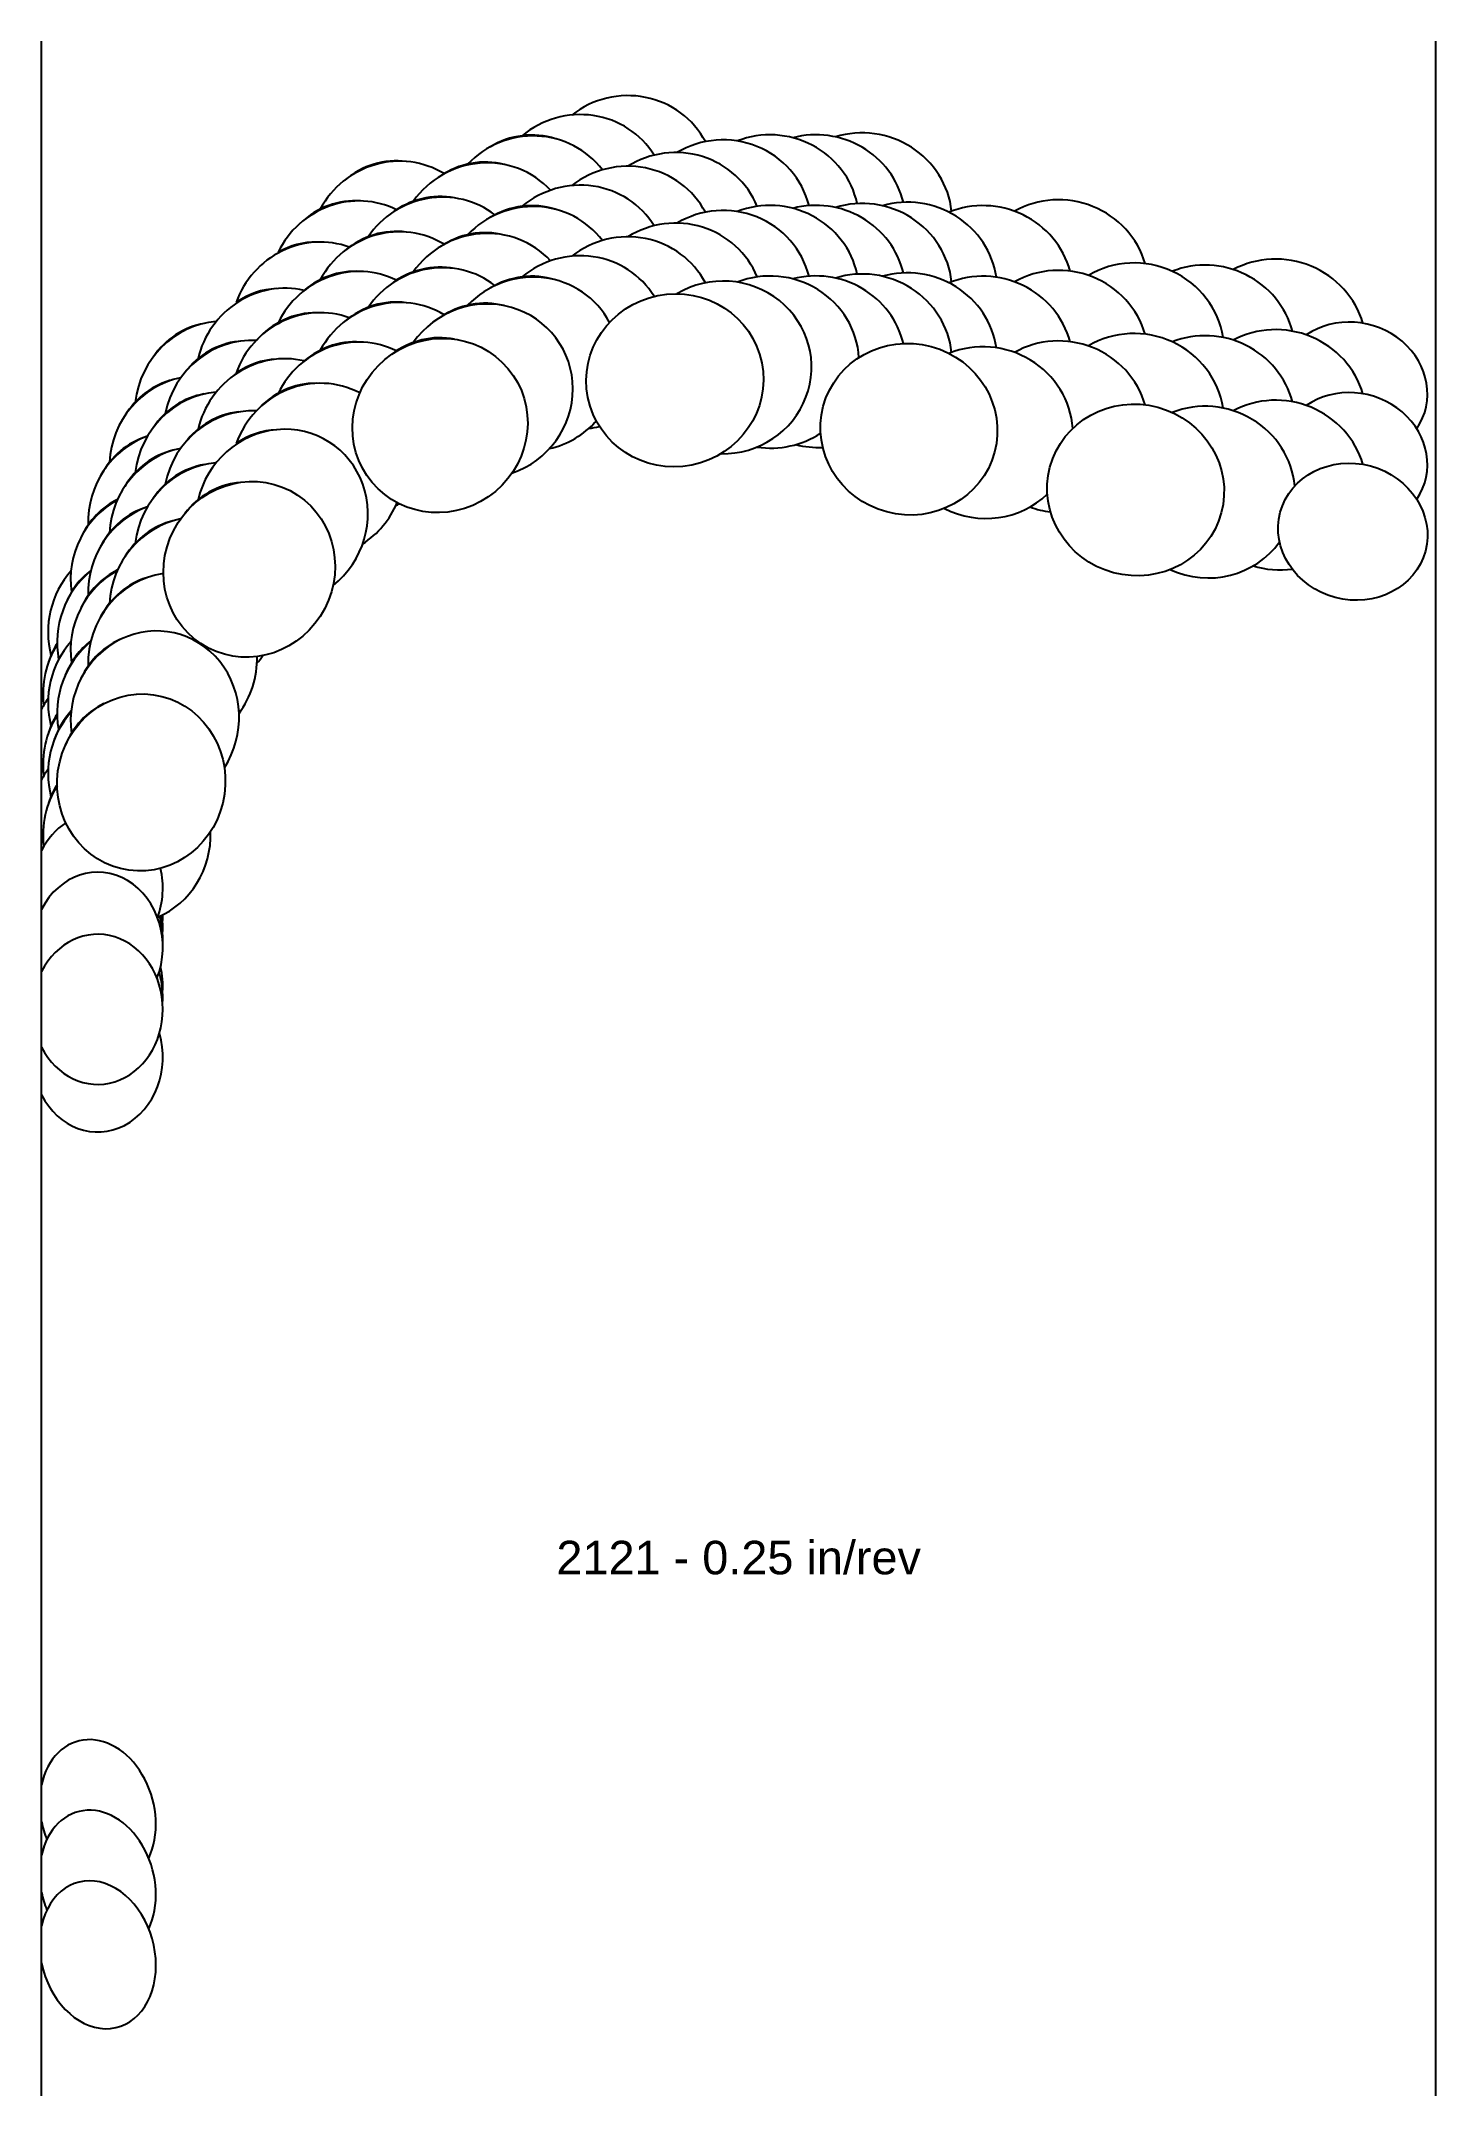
# Model space of a CAD drawing. Header units: inches. Extents: x -4.94 to 0, y -6.13 to 1.15.
import ezdxf
from ezdxf.enums import TextEntityAlignment as Align

# ---------------------------------------------------------------- set-up
doc = ezdxf.new("R2010")
doc.units = ezdxf.units.IN
doc.header["$MEASUREMENT"] = 0
for name, color, linetype, true_color in [('Blade_1', 30, 'Continuous', 0xff7f00), ('Blade_2', 7, 'Continuous', 0xcccc00), ('Blade_3', 7, 'Continuous', 0x00cc00), ('Blade_4', 7, 'Continuous', 0x00cccc), ('Blade_5', 7, 'Continuous', 0x0066cc)]:
    doc.layers.add(name, color=color, linetype=linetype, true_color=true_color)
doc.layers.add('Gage_Line', color=7, linetype='Continuous')
doc.styles.get("Standard").update_dxf_attribs({"font": 'arial.ttf'})

msp = doc.modelspace()

# ---------------------------------------------------------------- linework, layer by layer
at = {"layer": 'Blade_1'}
for centre, major_axis, ratio, start_param, end_param in [((-2.6949, 0.4494), (0.3079, 0.0616), 0.975382, 6.469181, 8.220749), ((-3.5263, 0.2892), (0.2405, 0.2019), 0.970794, 6.493724, 8.13524), ((-3.5463, 0.3498), (0.2268, 0.1391), 0.917127, 0.781544, 1.681887), ((-1.8661, 0.276), (0.3033, -0.0813), 0.965926, 6.680722, 8.411166), ((-2.6949, 0.1994), (0.3079, 0.0616), 0.975382, 6.469181, 8.220749), ((-1.0633, 0.0609), (0.3033, -0.0813), 0.965926, 6.685777, 8.669555), ((-3.5263, 0.0392), (0.2405, 0.2019), 0.970794, 6.493724, 8.13524), ((-3.5463, 0.0998), (0.2268, 0.1391), 0.917127, 0.781544, 1.681887), ((-1.8661, 0.026), (0.3033, -0.0813), 0.965926, 6.680722, 8.411166), ((-0.2942, -0.087), (0.2569, -0.0688), 0.906308, 5.979951, 8.765205), ((-4.2021, -0.2203), (0.1446, 0.2787), 0.959368, 6.693704, 8.150178), ((-4.2406, -0.1687), (0.1574, 0.2145), 0.900155, 0.686025, 1.549074), ((-3.5463, -0.1502), (0.2268, 0.1391), 0.917127, 0.781544, 1.681887), ((-1.0633, -0.1891), (0.3033, -0.0813), 0.965926, 6.685777, 8.669555), ((-0.2942, -0.337), (0.2569, -0.0688), 0.906308, 5.979951, 8.765205), ((-4.2021, -0.4703), (0.1446, 0.2787), 0.959368, 6.693704, 8.150178), ((-4.2406, -0.4187), (0.1574, 0.2145), 0.900155, 0.686025, 1.549074), ((-4.2406, -0.6687), (0.1574, 0.2145), 0.900155, 0.686025, 1.549074), ((-4.5846, -0.9752), (0.0437, 0.3109), 0.947816, 7.074803, 8.193334), ((-4.6378, -0.9385), (0.0742, 0.2555), 0.883097, 0.871822, 1.455558), ((-4.5846, -1.2252), (0.0437, 0.3109), 0.947816, 7.074803, 8.186744), ((-4.6378, -1.1885), (0.0742, 0.2555), 0.883097, 0.871822, 1.455558), ((-4.6378, -1.4385), (0.0742, 0.2555), 0.883097, 0.654803, 1.455558), ((-4.7385, -2.0287), (0, 0.266), 0.866025, 4.656011, 5.016899), ((-4.7385, -2.2787), (0, 0.266), 0.866025, 2.098843, 7.325935), ((-4.7383, -5.1273), (-0.0704, 0.2565), 0.754407, 3.860455, 7.248785), ((-4.7383, -5.3773), (-0.0704, 0.2565), 0.754407, 3.860455, 7.248785), ((-4.7383, -5.1273), (-0.0704, 0.2565), 0.754407, 7.761668, 8.008406), ((-4.7383, -5.6273), (-0.0704, 0.2565), 0.754407, 1.478483, 7.248785), ((-4.7383, -5.3773), (-0.0704, 0.2565), 0.754407, 7.761668, 8.008406)]:
    msp.add_ellipse(centre, major_axis=major_axis, ratio=ratio, start_param=start_param, end_param=end_param, dxfattribs=at)
for centre, major_axis, ratio in [((-2.6949, -0.0506), (0.3079, 0.0616), 0.975382), ((-3.5263, -0.2108), (0.2405, 0.2019), 0.970794), ((-1.8661, -0.224), (0.3033, -0.0813), 0.965926), ((-1.0633, -0.4391), (0.3033, -0.0813), 0.965926), ((-0.2942, -0.587), (0.2569, -0.0688), 0.906308), ((-4.2021, -0.7203), (0.1446, 0.2787), 0.959368), ((-4.5846, -1.4752), (0.0437, 0.3109), 0.947816)]:
    msp.add_ellipse(centre, major_axis=major_axis, ratio=ratio, dxfattribs=at)
at = {"layer": 'Blade_2'}
for centre, major_axis, ratio, start_param, end_param in [((-2.5248, 0.495), (0.3134, 0.0193), 0.973817, 6.461424, 8.339562), ((-3.3833, 0.4727), (0.2374, 0.1201), 0.921069, 0.808094, 1.71327), ((-3.3673, 0.4111), (0.2567, 0.1808), 0.973326, 6.411779, 8.206625), ((-2.5248, 0.245), (0.3134, 0.0193), 0.973817, 6.461424, 8.339562), ((-1.5985, 0.264), (0.3033, -0.0813), 0.965926, 6.793209, 8.519909), ((-3.3673, 0.1611), (0.2567, 0.1808), 0.973326, 6.411779, 8.206625), ((-3.3833, 0.2227), (0.2374, 0.1201), 0.921069, 0.808094, 1.71327), ((-0.8118, 0.0532), (0.3033, -0.0813), 0.965926, 6.785996, 8.506185), ((-2.5248, -0.005), (0.3134, 0.0193), 0.973817, 4.631296, 8.339562), ((-1.5985, 0.014), (0.3033, -0.0813), 0.965926, 6.793209, 8.519909), ((-4.0867, -0.0348), (0.1673, 0.2657), 0.959925, 6.601463, 8.200509), ((-4.1218, 0.0193), (0.1736, 0.2015), 0.900677, 0.700298, 1.292273), ((-3.3673, -0.0889), (0.2567, 0.1808), 0.973326, 4.423069, 8.206625), ((-3.3833, -0.0273), (0.2374, 0.1201), 0.921069, 0.808094, 1.71327), ((-1.5985, -0.236), (0.3033, -0.0813), 0.965926, 6.601678, 8.519909), ((-0.8118, -0.1968), (0.3033, -0.0813), 0.965926, 6.785996, 8.506185), ((-4.0867, -0.2848), (0.1673, 0.2657), 0.959925, 6.601463, 8.200509), ((-4.1218, -0.2307), (0.1736, 0.2015), 0.900677, 0.700298, 1.292273), ((-0.8118, -0.4468), (0.3033, -0.0813), 0.965926, 6.625006, 8.506185), ((-4.0867, -0.5348), (0.1673, 0.2657), 0.959925, 4.358728, 8.200509), ((-4.1218, -0.4807), (0.1736, 0.2015), 0.900677, 0.700298, 1.292273), ((-4.5363, -0.7518), (0.0662, 0.3069), 0.94808, 6.967248, 8.214529), ((-4.5871, -0.7115), (0.0921, 0.2495), 0.883343, 0.741932, 1.476365), ((-1.5985, -0.236), (0.3033, -0.0813), 0.965926, 4.495413, 5.755756), ((-0.8118, -0.4468), (0.3033, -0.0813), 0.965926, 4.538458, 5.935328), ((-4.5363, -1.0018), (0.0662, 0.3069), 0.94808, 6.967248, 8.214529), ((-4.5871, -0.9615), (0.0921, 0.2495), 0.883343, 0.741932, 1.476365), ((-4.5363, -1.2518), (0.0662, 0.3069), 0.94808, 4.335385, 8.214529), ((-4.5871, -1.2115), (0.0921, 0.2495), 0.883343, 0.655809, 1.476365), ((-4.7385, -1.5587), (0, 0.266), 0.866025, 7.282063, 7.325935), ((-4.7385, -1.8087), (0, 0.266), 0.866025, 7.282063, 7.325935), ((-4.7385, -2.0587), (0, 0.266), 0.866025, 4.28601, 7.325935)]:
    msp.add_ellipse(centre, major_axis=major_axis, ratio=ratio, start_param=start_param, end_param=end_param, dxfattribs=at)
at = {"layer": 'Blade_3'}
for centre, major_axis, ratio, start_param, end_param in [((-3.2033, 0.5071), (0.2735, 0.1542), 0.973906, 6.413411, 8.158484), ((-3.2154, 0.5697), (0.2469, 0.099), 0.921618, 0.837176, 1.752676), ((-2.3565, 0.514), (0.3131, -0.0243), 0.970026, 6.565327, 8.313532), ((-3.2033, 0.2571), (0.2735, 0.1542), 0.973906, 6.413411, 8.158484), ((-3.2154, 0.3197), (0.2469, 0.099), 0.921618, 0.837176, 1.752676), ((-2.3565, 0.264), (0.3131, -0.0243), 0.970026, 6.565327, 8.313532), ((-3.9604, 0.1286), (0.1833, 0.2549), 0.964874, 6.547113, 8.144487), ((-3.9918, 0.1845), (0.1874, 0.1888), 0.90844, 0.716434, 1.268791), ((-3.2033, 0.0071), (0.2735, 0.1542), 0.973906, 6.257664, 8.158484), ((-3.2154, 0.0697), (0.2469, 0.099), 0.921618, 0.837176, 1.752676), ((-2.3565, 0.014), (0.3131, -0.0243), 0.970026, 6.41493, 8.313532), ((-3.9604, -0.1214), (0.1833, 0.2549), 0.964874, 6.547113, 8.144487), ((-3.9918, -0.0655), (0.1874, 0.1888), 0.90844, 0.716434, 1.642658), ((-3.9604, -0.3714), (0.1833, 0.2549), 0.964874, 6.413595, 8.144487), ((-3.9918, -0.3155), (0.1874, 0.1888), 0.90844, 0.716434, 1.642658), ((-3.2033, 0.0071), (0.2735, 0.1542), 0.973906, 4.418095, 5.040882), ((-4.4734, -0.5445), (0.0889, 0.3011), 0.948426, 6.888029, 8.185529), ((-4.5216, -0.501), (0.1099, 0.2422), 0.883665, 0.659835, 1.498569), ((-2.3565, 0.014), (0.3131, -0.0243), 0.970026, 4.635623, 5.389298), ((-4.4734, -0.7945), (0.0889, 0.3011), 0.948426, 6.888029, 8.185529), ((-4.5216, -0.751), (0.1099, 0.2422), 0.883665, 0.659835, 1.498569), ((-3.9604, -0.3714), (0.1833, 0.2549), 0.964874, 4.331755, 4.94739), ((-4.4734, -1.0445), (0.0889, 0.3011), 0.948426, 6.694495, 8.185529), ((-4.5216, -1.001), (0.1099, 0.2422), 0.883665, 0.659835, 1.498569), ((-4.4734, -1.0445), (0.0889, 0.3011), 0.948426, 4.348373, 5.034645), ((-4.7385, -1.3498), (0, 0.266), 0.866025, 7.150881, 7.325935), ((-4.7385, -1.5998), (0, 0.266), 0.866025, 7.150881, 7.325935), ((-4.7385, -1.8498), (0, 0.266), 0.866025, 6.797258, 7.325935), ((-4.7385, -1.8498), (0, 0.266), 0.866025, 4.308833, 4.979999)]:
    msp.add_ellipse(centre, major_axis=major_axis, ratio=ratio, start_param=start_param, end_param=end_param, dxfattribs=at)
at = {"layer": 'Blade_4'}
for centre, major_axis, ratio, start_param, end_param in [((-3.0356, 0.5831), (0.2878, 0.1255), 0.974444, 6.424433, 8.145795), ((-2.1911, 0.5152), (0.307, -0.0658), 0.965843, 6.715706, 8.336595), ((-3.8241, 0.2751), (0.2051, 0.2378), 0.965481, 6.526825, 8.121985), ((-3.8518, 0.333), (0.2021, 0.173), 0.909013, 0.73575, 1.625619), ((-3.0356, 0.3331), (0.2878, 0.1255), 0.974444, 6.424433, 8.145795), ((-1.3309, 0.2847), (0.3033, -0.0813), 0.965926, 6.812747, 8.647321), ((-2.1911, 0.2652), (0.307, -0.0658), 0.965843, 6.715706, 8.336595), ((-3.0356, 0.0831), (0.2878, 0.1255), 0.974444, 6.424433, 8.145795), ((-0.5603, 0.0782), (0.3033, -0.0813), 0.953717, 6.804364, 8.630251), ((-3.8241, 0.0251), (0.2051, 0.2378), 0.965481, 6.526825, 8.121985), ((-3.8518, 0.083), (0.2021, 0.173), 0.909013, 0.73575, 1.625619), ((-2.1911, 0.0152), (0.307, -0.0658), 0.965843, 6.715706, 8.336595), ((-1.3309, 0.0347), (0.3033, -0.0813), 0.965926, 6.812747, 8.647321), ((-3.8241, -0.2249), (0.2051, 0.2378), 0.965481, 6.526825, 8.121985), ((-3.8518, -0.167), (0.2021, 0.173), 0.909013, 0.73575, 1.625619), ((-1.3309, -0.2153), (0.3033, -0.0813), 0.965926, 6.812747, 8.647321), ((-0.5603, -0.1718), (0.3033, -0.0813), 0.953717, 6.804364, 8.630251), ((-4.3963, -0.3485), (0.1053, 0.2958), 0.953745, 6.803348, 8.156539), ((-4.4413, -0.3021), (0.1253, 0.2346), 0.891766, 0.665807, 1.510105), ((-0.5603, -0.4218), (0.3033, -0.0813), 0.953717, 6.804364, 8.630251), ((-3.0356, 0.0831), (0.2878, 0.1255), 0.974444, 4.426316, 4.548558), ((-2.1911, 0.0152), (0.307, -0.0658), 0.965843, 4.671892, 4.980338), ((-4.3963, -0.5985), (0.1053, 0.2958), 0.953745, 6.803348, 8.156539), ((-4.4413, -0.5521), (0.1253, 0.2346), 0.891766, 0.665807, 1.510105), ((-3.8241, -0.2249), (0.2051, 0.2378), 0.965481, 4.345856, 4.391158), ((-1.3309, -0.2153), (0.3033, -0.0813), 0.965926, 4.61879, 4.857519), ((-4.3963, -0.8485), (0.1053, 0.2958), 0.953745, 6.803348, 8.156539), ((-4.4413, -0.8021), (0.1253, 0.2346), 0.891766, 0.665807, 1.510105), ((-0.5603, -0.4218), (0.3033, -0.0813), 0.953717, 4.680472, 5.1285), ((-4.6355, -1.1605), (0.0034, 0.314), 0.944983, 7.27792, 7.995237), ((-4.693, -1.131), (0.0396, 0.263), 0.878888, 1.110555, 1.423009), ((-4.3963, -0.8485), (0.1053, 0.2958), 0.953745, 4.325488, 4.436113), ((-4.6355, -1.4105), (0.0034, 0.314), 0.944983, 7.27792, 7.995237), ((-4.693, -1.381), (0.0396, 0.263), 0.878888, 1.110555, 1.423009), ((-4.6355, -1.6605), (0.0034, 0.314), 0.944983, 7.27792, 7.995237), ((-4.693, -1.631), (0.0396, 0.263), 0.878888, 1.110555, 1.423009), ((-4.6355, -1.6605), (0.0034, 0.314), 0.944983, 3.531554, 4.759499), ((-4.7385, -1.9473), (0, 0.266), 0.866025, 4.639006, 4.72494), ((-4.7385, -2.1973), (0, 0.266), 0.866025, 4.639006, 4.97584), ((-4.7385, -2.4473), (0, 0.266), 0.866025, 2.098843, 5.034703)]:
    msp.add_ellipse(centre, major_axis=major_axis, ratio=ratio, start_param=start_param, end_param=end_param, dxfattribs=at)
at = {"layer": 'Blade_5'}
for centre, major_axis, ratio, start_param, end_param in [((-2.8657, 0.6508), (0.2994, 0.0945), 0.97494, 6.457823, 8.222949), ((-2.0263, 0.5217), (0.3033, -0.0813), 0.965926, 6.641352, 8.431907), ((-3.679, 0.4157), (0.2204, 0.2237), 0.970173, 6.506788, 8.14733), ((-3.7028, 0.4748), (0.2143, 0.1576), 0.91654, 0.75685, 1.646471), ((-2.8657, 0.4008), (0.2994, 0.0945), 0.97494, 6.457823, 8.222949), ((-2.0263, 0.2717), (0.3033, -0.0813), 0.965926, 6.641352, 8.431907), ((-3.679, 0.1657), (0.2204, 0.2237), 0.970173, 6.506788, 8.14733), ((-3.7028, 0.2248), (0.2143, 0.1576), 0.91654, 0.75685, 1.646471), ((-2.8657, 0.1508), (0.2994, 0.0945), 0.97494, 6.457823, 8.222949), ((-2.0263, 0.0217), (0.3033, -0.0813), 0.965926, 6.641352, 8.431907), ((-3.679, -0.0843), (0.2204, 0.2237), 0.970173, 6.506788, 8.14733), ((-3.7028, -0.0252), (0.2143, 0.1576), 0.91654, 0.75685, 1.646471), ((-4.3056, -0.1532), (0.1283, 0.2866), 0.954219, 6.766487, 8.175374), ((-4.3476, -0.1039), (0.1426, 0.2245), 0.892209, 0.675177, 1.535124), ((-4.3056, -0.4032), (0.1283, 0.2866), 0.954219, 6.766487, 8.175374), ((-4.3476, -0.3539), (0.1426, 0.2245), 0.892209, 0.675177, 1.535124), ((-4.3056, -0.6532), (0.1283, 0.2866), 0.954219, 6.766487, 8.175374), ((-4.3476, -0.6039), (0.1426, 0.2245), 0.892209, 0.675177, 1.535124), ((-4.6177, -0.9399), (0.0249, 0.313), 0.945073, 7.179219, 8.203073), ((-4.6177, -1.1899), (0.0249, 0.313), 0.945073, 7.179219, 8.203073), ((-4.6177, -1.4399), (0.0249, 0.313), 0.945073, 7.179219, 8.203073), ((-4.6733, -1.4066), (0.0574, 0.2597), 0.878971, 0.990314, 1.441477), ((-4.7385, -1.9863), (0, 0.266), 0.866025, 4.63246, 4.867081), ((-4.7385, -2.2363), (0, 0.266), 0.866025, 4.63246, 5.052649)]:
    msp.add_ellipse(centre, major_axis=major_axis, ratio=ratio, start_param=start_param, end_param=end_param, dxfattribs=at)
at = {"layer": 'Gage_Line'}
for p, q in [((-4.9375, -6.1273), (-4.9375, 1.1508)), ((0, -6.1273), (0, 1.1508))]:
    msp.add_line(p, q, dxfattribs=at)

# ---------------------------------------------------------------- texts
msp.add_text('2121 - 0.25 in/rev', height=0.11875).set_placement((-2.4688, -4.2205), align=Align.MIDDLE_CENTER)

doc.saveas('drawing.dxf')
